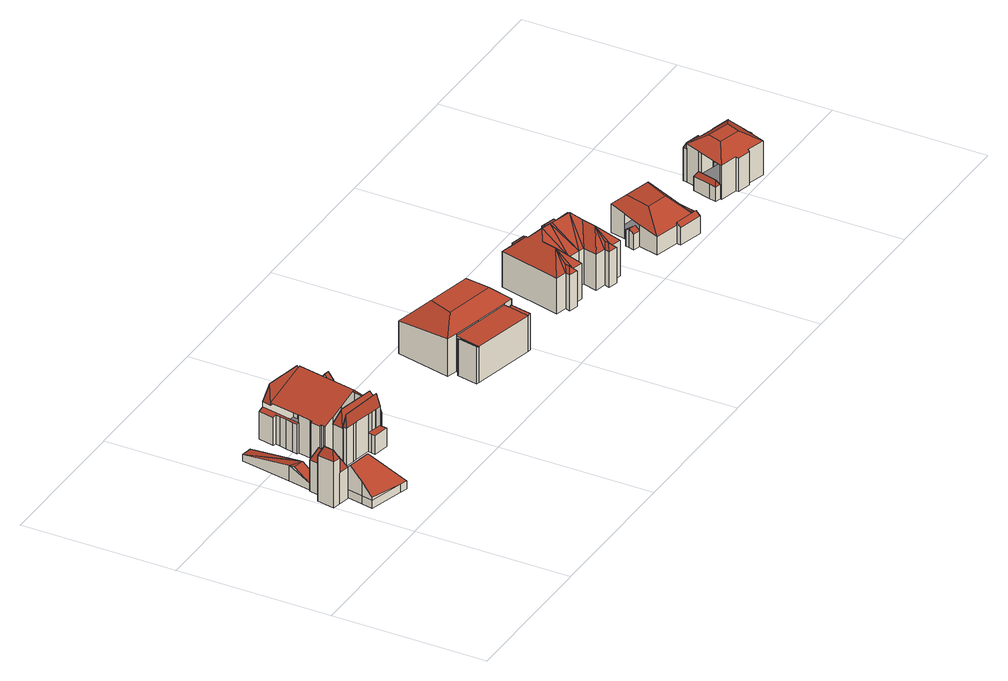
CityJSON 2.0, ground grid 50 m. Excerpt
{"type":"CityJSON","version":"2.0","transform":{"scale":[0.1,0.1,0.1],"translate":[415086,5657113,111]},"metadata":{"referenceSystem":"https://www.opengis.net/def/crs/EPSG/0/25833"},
"CityObjects":{
"building1":{"type":"Building","attributes":{"Gemeindeschluessel":14612000,"Geometrietyp2DReferenz":"3000","function":"31001_9998","roofType":"9999"},"children":["building1-1","building1-2"]},
"building1-1":{"type":"BuildingPart","attributes":{"Dachtyp_tdc":"tdcFreeFormRoof","Dachneigung":65.59,"QualitaetDacherkennung":6,"Geometrietyp2DReferenz":"3000","measuredHeight":14.45,"roofType":"5000"},"parents":["building1"],"geometry":[{"type":"MultiSurface","lod":"2","boundaries":[[[0,1,2,3]],[[1,4,5,2]],[[4,6,7,5]],[[8,9,10,11]],[[9,0,3,10]],[[12,6,4]],[[4,1,0,13,12]],[[13,0,9]],[[12,13,9,8,6]],[[3,2,5,7,11,10]]],"semantics":{"surfaces":[{"type":"WallSurface"},{"type":"RoofSurface"},{"type":"GroundSurface"}],"values":[0,0,0,0,0,1,1,1,1,2]}}]},
"building1-2":{"type":"BuildingPart","attributes":{"Dachtyp_tdc":"tdcFreeFormRoof","Dachneigung":66.12,"QualitaetDacherkennung":8,"Geometrietyp2DReferenz":"3000","measuredHeight":18.22,"roofType":"5000"},"parents":["building1"],"geometry":[{"type":"MultiSurface","lod":"2","boundaries":[[[14,15,16,17]],[[15,18,8,11,16]],[[19,14,17,7,6]],[[20,21,19,18]],[[20,18,15]],[[21,20,15,14]],[[21,14,19]],[[17,16,11,7]]],"semantics":{"surfaces":[{"type":"WallSurface"},{"type":"RoofSurface"},{"type":"GroundSurface"}],"values":[0,0,0,1,1,1,1,2]}}]},
"building2":{"type":"Building","attributes":{"Dachtyp_tdc":"tdcFreeFormRoof","Gemeindeschluessel":14612000,"Dachneigung":43.68,"QualitaetDacherkennung":38,"Geometrietyp2DReferenz":"3000","measuredHeight":11.25,"function":"31001_9998","roofType":"5000"},"geometry":[{"type":"Solid","lod":"2","boundaries":[[[[22,23,24,25]],[[23,26,27,24]],[[26,28,29,27]],[[28,30,31,29]],[[30,32,33,31]],[[32,34,35,33]],[[34,36,37,35]],[[36,38,39,37]],[[38,40,41,39]],[[40,22,25,41]],[[40,42,43,44,45]],[[45,44,46,47,48,4,49]],[[22,40,45,49,50,51]],[[22,51,23]],[[23,51,50,26]],[[26,50,49,4,28]],[[28,4,48,30]],[[30,48,47,32]],[[32,47,46,34]],[[34,46,44,43,36]],[[36,43,42,38]],[[38,42,40]],[[25,24,27,29,31,33,35,37,39,41]]]],"semantics":{"surfaces":[{"type":"WallSurface"},{"type":"RoofSurface"},{"type":"GroundSurface"}],"values":[[0,0,0,0,0,0,0,0,0,0,1,1,1,0,0,0,0,0,0,0,0,0,2]]}}]},
"building3":{"type":"Building","attributes":{"Dachtyp_tdc":"tdcFreeFormRoof","Gemeindeschluessel":14612000,"Dachneigung":47.02,"QualitaetDacherkennung":16,"Geometrietyp2DReferenz":"3000","measuredHeight":5.21,"function":"31001_9998","roofType":"5000"},"geometry":[{"type":"Solid","lod":"2","boundaries":[[[[52,53,54,55]],[[53,56,57,54]],[[56,58,59,57]],[[58,52,55,59]],[[60,61,58,56]],[[60,56,53]],[[61,60,53,52]],[[61,52,58]],[[55,54,57,59]]]],"semantics":{"surfaces":[{"type":"WallSurface"},{"type":"RoofSurface"},{"type":"GroundSurface"}],"values":[[0,0,0,0,1,0,1,1,2]]}}]},
"building4":{"type":"Building","attributes":{"Dachtyp_tdc":"tdcFreeFormRoof","Gemeindeschluessel":14612000,"Dachneigung":10.35,"QualitaetDacherkennung":6,"Geometrietyp2DReferenz":"3000","measuredHeight":5.7,"function":"31001_9998","roofType":"5000"},"geometry":[{"type":"Solid","lod":"2","boundaries":[[[[62,63,64,65]],[[63,66,67,64]],[[66,68,69,67]],[[68,70,71,69]],[[70,72,73,71]],[[72,62,65,73]],[[72,74,75,62]],[[66,70,68]],[[66,74,70]],[[63,74,66]],[[74,63,75]],[[63,62,75]],[[72,70,74]],[[65,64,67,69,71,73]]]],"semantics":{"surfaces":[{"type":"WallSurface"},{"type":"RoofSurface"},{"type":"GroundSurface"}],"values":[[0,0,0,0,0,0,1,1,1,1,1,0,0,2]]}}]},
"building5":{"type":"Building","attributes":{"Gemeindeschluessel":14612000,"Geometrietyp2DReferenz":"3000","function":"31001_9998","roofType":"9999"},"children":["building5-1","building5-2","building5-3","building5-4","building5-5","building5-6","building5-7"]},
"building5-1":{"type":"BuildingPart","attributes":{"Dachtyp_tdc":"tdcGableRoof","Dachneigung":52.93,"QualitaetDacherkennung":70,"Geometrietyp2DReferenz":"3000","measuredHeight":14.33,"roofType":"3100"},"parents":["building5"],"geometry":[{"type":"MultiSurface","lod":"2","boundaries":[[[76,77,78,79]],[[77,80,81,78]],[[80,82,83,81]],[[80,77,84]],[[77,76,85,86,84]],[[82,80,84,86,87]],[[79,78,81,83]]],"semantics":{"surfaces":[{"type":"WallSurface"},{"type":"RoofSurface"},{"type":"GroundSurface"}],"values":[0,0,0,0,1,1,2]}}]},
"building5-2":{"type":"BuildingPart","attributes":{"Dachtyp_tdc":"tdcPolyFlatRoof","Dachneigung":0,"QualitaetDacherkennung":36,"Geometrietyp2DReferenz":"3000","measuredHeight":6.25,"roofType":"1000"},"parents":["building5"],"geometry":[{"type":"MultiSurface","lod":"2","boundaries":[[[88,89,90,91]],[[89,92,93,90]],[[92,94,95,93]],[[96,88,91,97]],[[96,94,92,89,88]],[[91,90,93,95,97]]],"semantics":{"surfaces":[{"type":"WallSurface"},{"type":"RoofSurface"},{"type":"GroundSurface"}],"values":[0,0,0,0,1,2]}}]},
"building5-3":{"type":"BuildingPart","attributes":{"Dachtyp_tdc":"tdcPolyFlatRoof","Dachneigung":29.19,"QualitaetDacherkennung":24,"Geometrietyp2DReferenz":"3000","measuredHeight":10.11,"roofType":"2100"},"parents":["building5"],"geometry":[{"type":"MultiSurface","lod":"2","boundaries":[[[98,99,100,101]],[[99,102,103,100]],[[102,104,105,103]],[[104,106,107,105]],[[106,108,109,107]],[[108,110,111,109]],[[110,112,113,111]],[[112,114,115,113]],[[114,116,117,115]],[[114,112,110,108,106,104,102,99,98,118,116]],[[117,119,101,100,103,105,107,109,111,113,115]]],"semantics":{"surfaces":[{"type":"WallSurface"},{"type":"RoofSurface"},{"type":"GroundSurface"}],"values":[0,0,0,0,0,0,0,0,0,1,2]}}]},
"building5-4":{"type":"BuildingPart","attributes":{"Dachtyp_tdc":"tdcFreeFormRoof","Dachneigung":68.99,"QualitaetDacherkennung":18,"Geometrietyp2DReferenz":"3000","measuredHeight":16.87,"roofType":"5000"},"parents":["building5"],"geometry":[{"type":"MultiSurface","lod":"2","boundaries":[[[120,121,122,123]],[[121,124,125,122]],[[124,126,127,125]],[[126,128,129,127]],[[130,131,132,133]],[[134,120,123,135]],[[131,130,136]],[[130,128,126,137,136]],[[126,124,121,120,134,137]],[[134,138,131,136,137]],[[123,122,125,127,129,133,132,139,135]]],"semantics":{"surfaces":[{"type":"WallSurface"},{"type":"RoofSurface"},{"type":"GroundSurface"}],"values":[0,0,0,0,0,0,1,1,1,1,2]}}]},
"building5-5":{"type":"BuildingPart","attributes":{"Dachtyp_tdc":"tdcFreeFormRoof","Dachneigung":80.33,"QualitaetDacherkennung":15,"Geometrietyp2DReferenz":"3000","measuredHeight":16.98,"roofType":"5000"},"parents":["building5"],"geometry":[{"type":"MultiSurface","lod":"2","boundaries":[[[140,141,142,95,94]],[[141,143,144,142]],[[143,145,146,144]],[[145,147,148,146]],[[147,149,133,148]],[[149,130,133]],[[150,151,96,97,129,128]],[[149,147,145,152]],[[145,143,141,140,151,153,152]],[[151,150,153]],[[150,149,152,153]],[[95,142,144,146,148,133,129,97]]],"semantics":{"surfaces":[{"type":"WallSurface"},{"type":"RoofSurface"},{"type":"GroundSurface"}],"values":[0,0,0,0,0,0,0,1,1,1,1,2]}}]},
"building5-6":{"type":"BuildingPart","attributes":{"Dachtyp_tdc":"tdcFreeFormRoof","Dachneigung":76.17,"QualitaetDacherkennung":14,"Geometrietyp2DReferenz":"3000","measuredHeight":17.91,"roofType":"5000"},"parents":["building5"],"geometry":[{"type":"MultiSurface","lod":"2","boundaries":[[[154,155,156,157]],[[155,158,159,156]],[[160,117,116]],[[160,154,157,117]],[[161,162,158,155,163]],[[155,154,160,163]],[[160,161,163]],[[157,156,159,164,119,117]]],"semantics":{"surfaces":[{"type":"WallSurface"},{"type":"RoofSurface"},{"type":"GroundSurface"}],"values":[0,0,0,0,1,1,1,2]}}]},
"building5-7":{"type":"BuildingPart","attributes":{"Dachtyp_tdc":"tdcGableRoof","Dachneigung":25.13,"QualitaetDacherkennung":25,"Geometrietyp2DReferenz":"3000","measuredHeight":18.78,"roofType":"3100"},"parents":["building5"],"geometry":[{"type":"MultiSurface","lod":"2","boundaries":[[[165,166,167,168]],[[166,169,170,167]],[[169,171,172,170]],[[171,173,174,172]],[[173,175,176,174]],[[175,177,98,101,176]],[[178,179,180,159,158]],[[179,181,79,180]],[[181,76,79]],[[182,183,184,83,82]],[[183,185,186,184]],[[185,187,188,186]],[[187,189,134,135,188]],[[190,191,192,132,131]],[[191,165,168,192]],[[193,189,187,185,183,182,87,85,181,179,178,194]],[[194,195,177,175,173,171,169,166,165,191,190,193]],[[168,167,170,172,174,176,101,119,164,159,180,79,83,184,186,188,135,139,132,192]]],"semantics":{"surfaces":[{"type":"WallSurface"},{"type":"RoofSurface"},{"type":"GroundSurface"}],"values":[0,0,0,0,0,0,0,0,0,0,0,0,0,0,0,1,1,2]}}]},
"building6":{"type":"Building","attributes":{"Gemeindeschluessel":14612000,"Geometrietyp2DReferenz":"3000","function":"31001_9998","roofType":"9999"},"children":["building6-1","building6-2","building6-3","building6-4"]},
"building6-1":{"type":"BuildingPart","attributes":{"Dachtyp_tdc":"tdcPolyFlatRoof","Dachneigung":21.01,"QualitaetDacherkennung":64,"Geometrietyp2DReferenz":"3000","measuredHeight":12.29,"roofType":"2100"},"parents":["building6"],"geometry":[{"type":"MultiSurface","lod":"2","boundaries":[[[196,197,198,199]],[[200,201,202,203]],[[201,196,199,202]],[[201,200,197,196]],[[199,198,203,202]]],"semantics":{"surfaces":[{"type":"WallSurface"},{"type":"RoofSurface"},{"type":"GroundSurface"}],"values":[0,0,0,1,2]}}]},
"building6-2":{"type":"BuildingPart","attributes":{"Dachtyp_tdc":"tdcPolyFlatRoof","Dachneigung":0,"QualitaetDacherkennung":72,"Geometrietyp2DReferenz":"3000","measuredHeight":11.99,"roofType":"1000"},"parents":["building6"],"geometry":[{"type":"MultiSurface","lod":"2","boundaries":[[[204,205,200,203,206]],[[207,208,209,210,198,197]],[[211,212,213,214,215]],[[212,211,208,207,205,204]],[[206,203,198,210,214,213]]],"semantics":{"surfaces":[{"type":"WallSurface"},{"type":"RoofSurface"},{"type":"GroundSurface"}],"values":[0,0,0,1,2]}}]},
"building6-3":{"type":"BuildingPart","attributes":{"Dachtyp_tdc":"tdcPolyFlatRoof","Dachneigung":33.06,"QualitaetDacherkennung":38,"Geometrietyp2DReferenz":"3000","measuredHeight":12.42,"roofType":"2100"},"parents":["building6"],"geometry":[{"type":"MultiSurface","lod":"2","boundaries":[[[216,215,214,217]],[[209,218,219,210]],[[218,216,217,219]],[[218,209,215,216]],[[217,214,210,219]]],"semantics":{"surfaces":[{"type":"WallSurface"},{"type":"RoofSurface"},{"type":"GroundSurface"}],"values":[0,0,0,1,2]}}]},
"building6-4":{"type":"BuildingPart","attributes":{"Dachtyp_tdc":"tdcCutTentRoof","Dachneigung":44.75,"QualitaetDacherkennung":45,"Geometrietyp2DReferenz":"3000","measuredHeight":17.63,"roofType":"9999"},"parents":["building6"],"geometry":[{"type":"MultiSurface","lod":"2","boundaries":[[[220,221,222,213,212]],[[221,223,224,222]],[[223,225,226,224]],[[225,227,228,226]],[[227,229,204,206,228]],[[221,220,229,227,230,231]],[[223,221,231,232]],[[225,223,232,233]],[[227,225,233,230]],[[233,232,231,230]],[[206,213,222,224,226,228]]],"semantics":{"surfaces":[{"type":"WallSurface"},{"type":"RoofSurface"},{"type":"GroundSurface"}],"values":[0,0,0,0,0,1,1,1,1,1,2]}}]},
"building7":{"type":"Building","attributes":{"Dachtyp_tdc":"tdcFreeFormRoof","Gemeindeschluessel":14612000,"Dachneigung":45.63,"QualitaetDacherkennung":13,"Geometrietyp2DReferenz":"3000","measuredHeight":19.82,"function":"31001_9998","roofType":"5000"},"geometry":[{"type":"Solid","lod":"2","boundaries":[[[[234,235,236,237]],[[235,238,239,236]],[[238,240,241,239]],[[240,242,243,241]],[[242,244,245,243]],[[244,246,247,245]],[[246,248,249,247]],[[248,250,251,249]],[[250,252,253,251]],[[252,254,255,253]],[[254,256,257,255]],[[256,258,259,257]],[[258,260,261,259]],[[260,262,263,261]],[[262,264,265,263]],[[264,266,267,265]],[[266,268,269,267]],[[268,270,271,269]],[[270,272,273,271]],[[272,274,275,273]],[[274,276,277,275]],[[276,278,279,277]],[[278,280,281,279]],[[280,282,283,281]],[[282,284,285,283]],[[284,286,287,285]],[[286,288,289,287]],[[288,290,291,289]],[[290,292,293,291]],[[292,234,237,293]],[[294,282,280]],[[294,295,282]],[[294,288,295]],[[288,294,290]],[[296,295,288,286]],[[296,286,284]],[[295,296,284,282]],[[297,294,280,278]],[[298,274,299]],[[298,276,274]],[[300,276,298]],[[301,276,300]],[[301,278,276]],[[302,278,301]],[[278,302,297]],[[303,299,274,272]],[[303,264,262]],[[303,304,264]],[[303,270,304]],[[270,303,272]],[[305,304,270,268]],[[305,268,266]],[[304,305,266,264]],[[306,307,298,299,303,262,260]],[[308,306,260,258]],[[309,308,258,256]],[[310,309,256,254]],[[310,254,252]],[[307,306,308,309,310,252,250]],[[250,298,307]],[[248,298,250]],[[246,298,248]],[[298,246,300]],[[301,300,246,244]],[[311,302,301,244,242]],[[312,313,314,315,311,242,240]],[[312,240,238]],[[313,312,238,235]],[[314,313,235,234]],[[315,314,234,292]],[[294,297,302,311,315,292,290]],[[237,236,239,241,243,245,247,249,251,253,255,257,259,261,263,265,267,269,271,273,275,277,279,281,283,285,287,289,291,293]]]],"semantics":{"surfaces":[{"type":"WallSurface"},{"type":"RoofSurface"},{"type":"GroundSurface"}],"values":[[0,0,0,0,0,0,0,0,0,0,0,0,0,0,0,0,0,0,0,0,0,0,0,0,0,0,0,0,0,0,1,1,1,1,1,1,1,1,1,1,1,1,1,1,1,1,1,1,1,1,1,1,1,1,1,1,1,1,1,1,1,1,1,1,1,1,1,1,1,1,1,2]]}}]},
"building8":{"type":"Building","attributes":{"Gemeindeschluessel":14612000,"Geometrietyp2DReferenz":"3000","function":"31001_9998","roofType":"9999"},"children":["building8-1","building8-2","building8-3","building8-4"]},
"building8-1":{"type":"BuildingPart","attributes":{"Dachtyp_tdc":"tdcPolyFlatRoof","Dachneigung":0,"QualitaetDacherkennung":42,"Geometrietyp2DReferenz":"3000","measuredHeight":6.61,"roofType":"1000"},"parents":["building8"],"geometry":[{"type":"MultiSurface","lod":"2","boundaries":[[[316,317,318,319]],[[317,320,321,318]],[[322,320,317,316,323]],[[319,318,321,324]]],"semantics":{"surfaces":[{"type":"WallSurface"},{"type":"RoofSurface"},{"type":"GroundSurface"}],"values":[0,0,1,2]}}]},
"building8-2":{"type":"BuildingPart","attributes":{"Dachtyp_tdc":"tdcCutTentRoof","Dachneigung":41.72,"QualitaetDacherkennung":40,"Geometrietyp2DReferenz":"3000","measuredHeight":12.52,"roofType":"9999"},"parents":["building8"],"geometry":[{"type":"MultiSurface","lod":"2","boundaries":[[[325,326,327]],[[325,328,329,326]],[[328,330,331,329]],[[330,332,316,319,331]],[[333,334,335,336]],[[334,337,338,335]],[[337,339,338]],[[330,328,340,341]],[[342,323,332,330,341,343]],[[334,333,342,343,344]],[[328,325,337,334,344,340]],[[344,343,341,340]],[[326,329,331,319,324,336,335,338,345]]],"semantics":{"surfaces":[{"type":"WallSurface"},{"type":"RoofSurface"},{"type":"GroundSurface"}],"values":[0,0,0,0,0,0,0,1,1,1,1,1,2]}}]},
"building8-3":{"type":"BuildingPart","attributes":{"Dachtyp_tdc":"tdcPolyFlatRoof","Dachneigung":42.03,"QualitaetDacherkennung":34,"Geometrietyp2DReferenz":"3000","measuredHeight":7.13,"roofType":"2100"},"parents":["building8"],"geometry":[{"type":"MultiSurface","lod":"2","boundaries":[[[346,347,348,321,320]],[[347,349,350,348]],[[349,351,333,336,350]],[[351,349,347,346]],[[321,348,350,336,324]]],"semantics":{"surfaces":[{"type":"WallSurface"},{"type":"RoofSurface"},{"type":"GroundSurface"}],"values":[0,0,0,1,2]}}]},
"building8-4":{"type":"BuildingPart","attributes":{"Dachtyp_tdc":"tdcGableRoof","Dachneigung":32.8,"QualitaetDacherkennung":42,"Geometrietyp2DReferenz":"3000","measuredHeight":6.39,"roofType":"3100"},"parents":["building8"],"geometry":[{"type":"MultiSurface","lod":"2","boundaries":[[[339,352,353,338]],[[352,354,355,353]],[[354,356,357,355]],[[356,358,359,357]],[[354,352,339,360]],[[360,358,327,358,356,354]],[[326,359,345,338,353,355,357,359]]],"semantics":{"surfaces":[{"type":"WallSurface"},{"type":"RoofSurface"},{"type":"GroundSurface"}],"values":[0,0,0,0,1,1,2]}}]},
"building9":{"type":"Building","attributes":{"Gemeindeschluessel":14612000,"Geometrietyp2DReferenz":"3000","function":"31001_9998","roofType":"9999"},"children":["building9-1","building9-2","building9-3","building9-4","building9-5"]},
"building9-1":{"type":"BuildingPart","attributes":{"Dachtyp_tdc":"tdcFreeFormRoof","Dachneigung":68.88,"QualitaetDacherkennung":17,"Geometrietyp2DReferenz":"3000","measuredHeight":12.82,"roofType":"5000"},"parents":["building9"],"geometry":[{"type":"MultiSurface","lod":"2","boundaries":[[[361,362,363,364]],[[362,365,366,363]],[[365,367,368,366]],[[369,361,364,370]],[[365,362,361,371,372]],[[361,369,371]],[[369,367,372,371]],[[367,365,372]],[[364,363,366,368,370]]],"semantics":{"surfaces":[{"type":"WallSurface"},{"type":"RoofSurface"},{"type":"GroundSurface"}],"values":[0,0,0,0,1,1,1,1,2]}}]},
"building9-2":{"type":"BuildingPart","attributes":{"Dachtyp_tdc":"tdcPolyFlatRoof","Dachneigung":58.23,"QualitaetDacherkennung":25,"Geometrietyp2DReferenz":"3000","measuredHeight":12.93,"roofType":"2100"},"parents":["building9"],"geometry":[{"type":"MultiSurface","lod":"2","boundaries":[[[373,374,375,376]],[[374,377,375]],[[373,378,379,380,381,374]],[[382,383,384,385,376,375]],[[380,379,384,383,386]],[[379,378,385,384]],[[378,373,376,385]]],"semantics":{"surfaces":[{"type":"WallSurface"},{"type":"RoofSurface"},{"type":"GroundSurface"}],"values":[0,0,1,2,0,0,0]}}]},
"building9-3":{"type":"BuildingPart","attributes":{"Dachtyp_tdc":"tdcCutTentRoof","Dachneigung":34.7,"QualitaetDacherkennung":55,"Geometrietyp2DReferenz":"3000","measuredHeight":15.23,"roofType":"9999"},"parents":["building9"],"geometry":[{"type":"MultiSurface","lod":"2","boundaries":[[[387,388,389,390]],[[388,391,392,389]],[[391,393,394,392]],[[393,395,396,394]],[[395,397,398,396]],[[397,399,400,401,398]],[[402,403,404]],[[402,405,369,370,403]],[[406,386,383,368,367]],[[407,408,409,410,411]],[[408,387,390,409]],[[397,395,393,391,388,387,412,413]],[[405,402,399,397,413,414]],[[415,386,406,405,414,416]],[[387,408,407,415,416,412]],[[416,414,413,412]],[[390,389,392,394,396,398,401,403,370,368,383,382,410,409]]],"semantics":{"surfaces":[{"type":"WallSurface"},{"type":"RoofSurface"},{"type":"GroundSurface"}],"values":[0,0,0,0,0,0,0,0,0,0,0,1,1,1,1,1,2]}}]},
"building9-4":{"type":"BuildingPart","attributes":{"Dachtyp_tdc":"tdcFreeFormRoof","Dachneigung":60.01,"QualitaetDacherkennung":10,"Geometrietyp2DReferenz":"3000","measuredHeight":6.41,"roofType":"5000"},"parents":["building9"],"geometry":[{"type":"MultiSurface","lod":"2","boundaries":[[[417,418,419,420]],[[418,404,403,419]],[[400,421,422,401]],[[421,417,420,422]],[[404,418,423]],[[418,417,421,424,423]],[[421,400,424]],[[400,404,423,424]],[[420,419,403,401,422]]],"semantics":{"surfaces":[{"type":"WallSurface"},{"type":"RoofSurface"},{"type":"GroundSurface"}],"values":[0,0,0,0,1,1,1,1,2]}}]},
"building9-5":{"type":"BuildingPart","attributes":{"Dachtyp_tdc":"tdcPolyFlatRoof","Dachneigung":0,"QualitaetDacherkennung":58,"Geometrietyp2DReferenz":"3000","measuredHeight":9.08,"roofType":"1000"},"parents":["building9"],"geometry":[{"type":"MultiSurface","lod":"2","boundaries":[[[377,425,426,375]],[[425,427,428,426]],[[427,429,430,428]],[[429,431,432,430]],[[431,433,409,432]],[[433,411,410,409]],[[434,411,433,431,429,427,425,377]],[[426,428,430,432,409,410,382,375]]],"semantics":{"surfaces":[{"type":"WallSurface"},{"type":"RoofSurface"},{"type":"GroundSurface"}],"values":[0,0,0,0,0,0,1,2]}}]}
},
"vertices":[
[82,357,109],[71,292,109],[71,292,4],[82,357,4],[63,249,109],[63,249,4],[27,256,109],[27,256,4],[37,313,109],[47,363,109],[47,363,4],[37,313,4],[48,271,149],[61,342,149],
[2,261,158],[12,318,158],[12,318,4],[2,261,4],[37,313,158],[27,256,158],[23,303,187],[17,271,187],
[156,130,35],[46,161,35],[46,161,8],[156,130,8],[53,198,35],[53,198,8],[63,249,35],[63,249,8],[71,292,35],[71,292,8],[104,286,35],[104,286,8],[100,262,35],[100,262,8],[179,248,35],[179,248,8],[204,243,35],[204,243,8],[182,124,35],[182,124,8],[204,243,61],[179,248,89],[178,248,89],[138,223,120],[100,262,89],[104,286,66],[71,292,66],[61,238,120],[53,198,81],[46,161,45],
[179,248,62],[100,262,62],[100,262,23],[179,248,23],[104,286,62],[104,286,23],[183,271,62],[183,271,23],[102,274,75],[171,261,75],
[47,363,29],[61,437,60],[61,437,7],[47,363,7],[92,603,29],[92,603,7],[127,597,29],[127,597,7],[96,430,60],[96,430,7],[82,357,29],[82,357,7],[92,409,64],[57,416,64],
[388,518,137],[403,515,137],[403,515,24],[388,518,24],[395,473,147],[395,473,24],[380,476,147],[380,476,24],[399,492,167],[387,509,148],[384,495,167],[380,477,148],
[328,266,86],[276,276,86],[276,276,24],[328,266,24],[278,287,86],[278,287,24],[280,300,86],[280,300,24],[332,290,86],[332,290,24],
[181,470,125],[175,471,122],[175,471,24],[181,470,24],[178,487,122],[178,487,24],[183,512,122],[183,512,24],[188,534,122],[188,534,24],[191,549,122],[191,549,24],[181,552,116],[181,552,24],[191,603,117],[191,603,24],[202,601,123],[202,601,24],[206,600,125],[206,600,24],[200,571,125],[200,571,24],
[351,325,145],[365,323,108],[365,323,24],[351,325,24],[360,300,108],[360,300,24],[347,302,145],[347,302,24],[335,305,145],[335,305,24],[188,332,145],[195,368,145],[195,368,24],[188,332,24],[353,337,145],[353,337,24],[210,347,193],[333,323,191],[288,350,145],[288,350,24],
[280,300,149],[228,310,150],[228,310,24],[216,312,150],[216,312,24],[186,318,149],[186,318,24],[187,328,149],[187,328,24],[188,332,149],[335,305,149],[332,290,149],[194,324,190],[326,299,194],
[340,573,143],[337,558,203],[337,558,24],[340,573,24],[334,544,143],[334,544,24],[206,600,143],[200,571,143],[326,545,143],[217,582,203],[326,545,24],
[164,383,151],[165,389,151],[165,389,24],[164,383,24],[160,390,149],[160,390,24],[166,424,149],[166,424,24],[172,423,151],[172,423,24],[173,429,151],[173,429,24],[181,470,151],[334,544,204],[391,532,148],[391,532,24],[388,518,148],[380,476,148],[379,476,150],[379,476,24],[370,435,150],[370,435,24],[363,390,149],[363,390,24],[353,337,148],[195,368,167],[162,375,151],[162,375,24],[288,350,212],[326,545,212],[200,571,151],
[970,149,144],[960,151,140],[960,151,21],[970,149,21],[975,220,140],[984,218,144],[984,218,21],[975,220,21],
[978,236,141],[975,220,141],[978,236,21],[960,151,141],[752,196,141],[752,196,138],[752,196,21],[767,264,141],[771,281,141],[771,281,21],[767,264,21],[767,264,138],
[756,267,145],[756,267,21],[741,198,145],[741,198,21],
[771,281,147],[737,289,147],[737,289,21],[776,468,131],[776,468,21],[1047,409,131],[1047,409,21],[1008,230,147],[1008,230,21],[978,236,147],[966,279,194],[798,315,194],[824,389,197],[973,357,197],
[1264,363,141],[1273,370,141],[1273,370,21],[1264,363,21],[1305,362,141],[1305,362,21],[1314,350,141],[1314,350,21],[1313,344,141],[1313,344,21],[1326,341,141],[1326,341,21],[1334,339,141],[1334,339,21],[1359,332,141],[1359,332,21],[1384,326,141],[1384,326,21],[1385,331,141],[1385,331,21],[1391,338,141],[1391,338,21],[1435,324,141],[1435,324,21],[1434,317,141],[1434,317,21],[1480,305,141],[1480,305,21],[1431,108,141],[1431,108,21],[1397,116,141],[1397,116,21],[1393,99,141],[1393,99,21],[1363,106,141],[1363,106,21],[1368,123,141],[1368,123,21],[1333,132,141],[1333,132,21],[1345,179,141],[1345,179,21],[1327,184,141],[1327,184,21],[1285,194,141],[1285,194,21],[1273,146,141],[1273,146,21],[1237,155,141],[1237,155,21],[1233,139,141],[1233,139,21],[1203,147,141],[1203,147,21],[1207,163,141],[1207,163,21],[1171,172,141],[1171,172,21],[1222,374,141],[1222,374,21],[1235,210,195],[1226,174,157],[1222,158,157],[1247,258,195],[1387,247,218],[1406,216,192],[1316,265,219],[1308,267,219],[1276,275,219],[1394,168,192],[1386,134,157],[1382,118,157],[1420,270,192],[1419,266,192],[1403,299,167],[1405,307,167],[1395,326,152],[1255,311,189],[1294,345,160],[1280,337,172],[1271,325,177],[1257,316,189],
[1748,113,89],[1755,111,89],[1755,111,23],[1748,113,23],[1734,26,89],[1734,26,23],[1727,27,89],[1734,55,89],[1727,27,23],
[1605,189,108],[1605,189,23],[1605,189,52],[1617,237,118],[1617,237,23],[1770,199,118],[1770,199,23],[1748,113,101],[1654,46,83],[1574,66,83],[1574,66,23],[1654,46,23],[1590,131,96],[1590,131,23],[1590,131,75],[1638,198,148],[1724,176,148],[1727,27,83],[1696,103,141],[1626,120,141],[1595,148,23],
[1734,26,94],[1731,12,81],[1731,12,23],[1651,32,81],[1651,32,23],[1654,46,94],
[1566,137,75],[1566,137,23],[1571,154,86],[1571,154,23],[1574,166,76],[1574,166,23],[1598,160,76],[1598,160,23],[1595,148,86],
[1955,186,133],[1993,176,133],[1993,176,21],[1955,186,21],[2015,170,133],[2015,170,21],[2012,158,133],[2012,158,21],[1952,174,133],[1952,174,21],[1959,178,149],[2007,166,149],
[2124,142,130],[2122,137,139],[2122,137,21],[2124,142,21],[2122,137,112],[2083,153,130],[2061,158,130],[2058,146,150],[2120,130,150],[2120,130,21],[2058,146,21],[2061,158,21],[2083,153,21],[2058,146,149],
[2088,1,136],[2028,16,136],[2028,16,21],[2088,1,21],[2024,11,132],[2024,11,21],[1980,21,131],[1980,21,21],[1977,29,136],[1977,29,21],[1919,44,136],[1919,44,21],[1920,48,136],[1920,48,69],[1920,48,21],[1941,131,145],[1941,131,21],[1941,131,69],[1952,174,149],[2012,158,149],[2106,75,144],[2107,75,144],[2107,75,21],[2106,75,21],[2106,75,112],[2053,61,171],[1981,80,171],[1990,124,173],[2120,130,149],[2067,104,173],
[1908,77,69],[1923,135,69],[1923,135,21],[1908,77,21],[1902,53,69],[1902,53,21],[1930,124,85],[1913,60,85],
[2128,135,112],[2128,135,21],[2156,128,112],[2156,128,21],[2155,126,112],[2155,126,21],[2140,66,112],[2140,66,21],[2107,75,112],[2120,130,112]
]}
